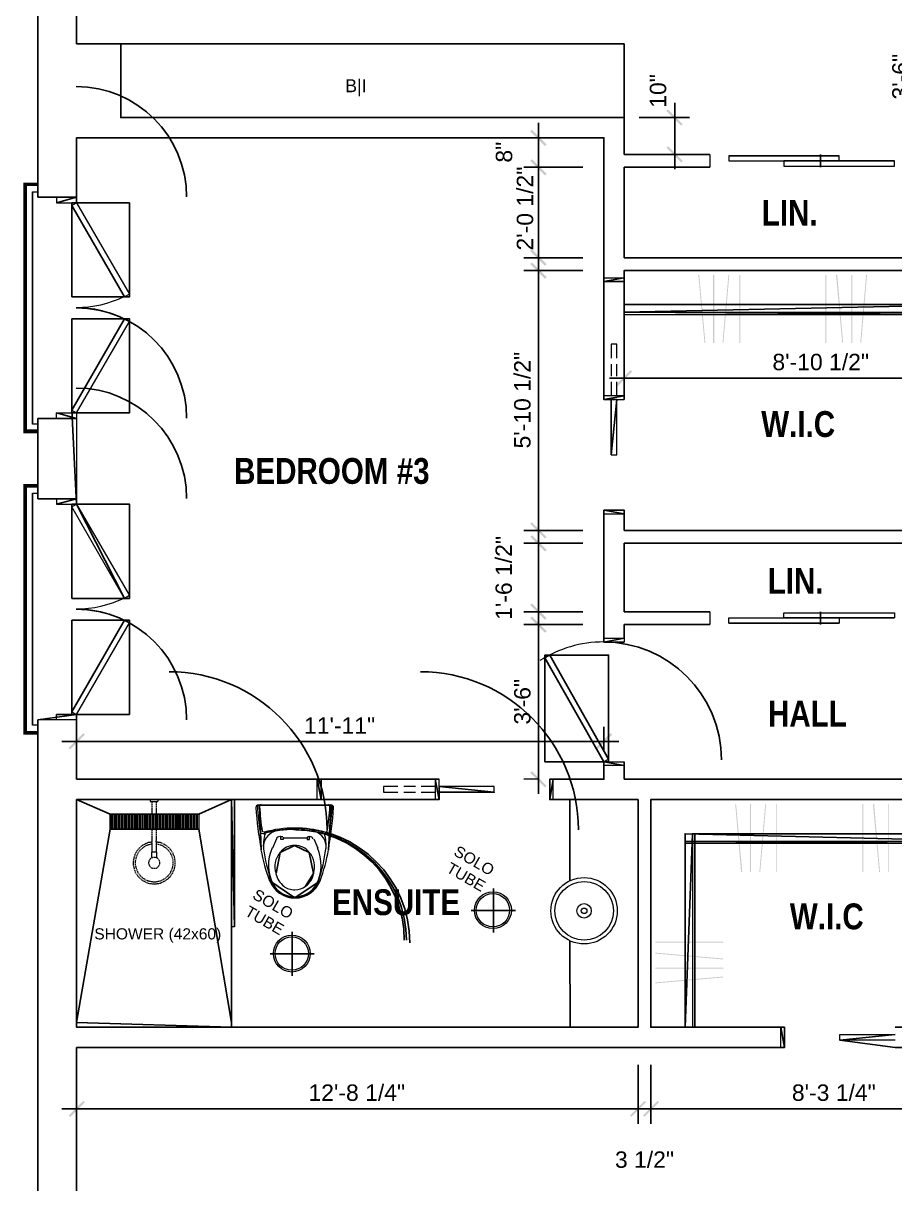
# Model space of a CAD drawing. Header units: millimetres. Extents: x 58 to 2247, y 57 to 1671.
# Drawn here: x 541 to 777.4, y 676.8 to 991.6 of the extents above; entities that cross this region are included whole.
import ezdxf

# ---------------------------------------------------------------- set-up
doc = ezdxf.new("R2010")
doc.units = ezdxf.units.MM
doc.header["$LTSCALE"] = 0.5
for name, color, linetype in [('interior door main', 3, 'CONTINUOUS'), ('main floor exterior line', 2, 'CONTINUOUS'), ('main floor interior line', 6, 'CONTINUOUS'), ('PDF_Geometry', 7, 'Continuous'), ('PDF_Solid Fills', 7, 'Continuous'), ('PDF_Text', 7, 'Continuous'), ('side window main', 5, 'CONTINUOUS')]:
    doc.layers.add(name, color=color, linetype=linetype)
doc.styles.add('PDF Arial Narrow Bold', font='ARIALNB.TTF')
doc.styles.add('PDF ArialMT', font='arial.ttf')

msp = doc.modelspace()

# ---------------------------------------------------------------- linework, layer by layer
at = {"layer": 'interior door main'}
for centre, radius in [((555.39, 944.45), 29.96), ((555.39, 884.44), 29.96), ((555.39, 862.68), 29.96), ((555.39, 802.68), 29.96), ((698.44, 791.8), 31.96), ((580.59, 772.84), 42.84), ((648.76, 772.84), 42.84), ((614.35, 742.84), 30.04), ((614.75, 742.12), 31.16), ((614.99, 742.84), 29.96)]:
    msp.add_arc(centre, radius, 0, 90, dxfattribs=at)
at = {"layer": 'main floor exterior line'}
for points in [[(545.02, 944.37), (545.02, 1212.53), (588.3, 1212.53)], [(732.3, 1201.97), (588.3, 1201.97), (555.5, 1201.97), (555.5, 985.97)], [(555.5, 985.97), (567.5, 985.97)], [(561.5, 985.97), (704.06, 985.97)], [(567.5, 985.97), (567.5, 965.97), (704.06, 965.97), (704.06, 985.97)], [(717.74, 969.97), (717.74, 951.97)], [(680.78, 964.53), (680.78, 948.53)], [(698.54, 889.49), (698.54, 960.53), (555.5, 960.53), (555.5, 942.85)], [(692.78, 960.53), (676.78, 960.53)], [(704.06, 955.97), (727.26, 955.97)], [(762.38, 955.65), (732.38, 955.65)], [(777.34, 954.29), (747.34, 954.29)], [(676.78, 952.53), (692.78, 952.53)], [(680.78, 849.97), (680.78, 927.97), (680.78, 952.53)], [(727.26, 952.53), (704.06, 952.53), (704.06, 927.97), (810.54, 927.97), (810.54, 952.53), (787.26, 952.53)], [(541.54, 880.89), (541.54, 947.89)], [(543.5, 882.85), (543.5, 945.89)], [(550.06, 942.85), (555.5, 944.37), (545.02, 944.37)], [(568.54, 917.33), (554.22, 942.13)], [(704.06, 889.49), (704.06, 924.53), (810.54, 924.53), (810.54, 853.97), (704.06, 853.97)], [(704.06, 915.25), (801.26, 915.25), (704.06, 913.25), (801.26, 912.61)], [(568.54, 911.41), (554.22, 886.61), (555.5, 861.17), (568.54, 835.57)], [(700.06, 895.33), (814.54, 895.33)], [(550.06, 885.89), (555.5, 884.37), (545.02, 884.37), (545.02, 862.61), (555.5, 862.61), (550.06, 861.17)], [(541.54, 799.13), (541.54, 866.13)], [(543.5, 801.17), (543.5, 864.13)], [(698.54, 859.49), (698.54, 823.73)], [(680.78, 854.53), (680.78, 827.97)], [(787.26, 831.97), (810.54, 831.97), (810.54, 850.53), (704.06, 850.53), (704.06, 831.97), (727.26, 831.97)], [(680.78, 832.53), (680.78, 782.53)], [(568.54, 829.65), (554.22, 804.85)], [(727.26, 828.53), (704.06, 828.53)], [(762.38, 828.85), (732.38, 828.85)], [(698.54, 791.25), (682.54, 819.49)], [(683.82, 820.21), (699.82, 791.97)], [(545.02, 802.61), (555.5, 804.13), (555.5, 786.53)], [(550.06, 804.13), (555.5, 804.13)], [(545.02, 802.61), (545.02, 542.53)], [(555.5, 794.29), (555.5, 800.77)], [(702.54, 796.77), (551.5, 796.77)], [(555.5, 786.53), (653.82, 786.53)], [(621.82, 786.53), (621.82, 781.01), (620.78, 786.53)], [(704.06, 786.53), (810.54, 786.53)], [(653.82, 781.01), (555.5, 781.01), (555.5, 719.25), (707.82, 719.25), (707.82, 781.01)], [(555.5, 781.01), (597.5, 781.01), (597.5, 719.25), (555.5, 720.53), (564.62, 773.01)], [(555.5, 781.01), (564.62, 777.01), (588.62, 777.01), (597.5, 781.01)], [(598.3, 781.01), (598.3, 746.53), (597.5, 781.01)], [(707.82, 781.01), (683.82, 781.01)], [(689.26, 781.01), (689.26, 758.85)], [(747.5, 719.25), (711.26, 719.25), (711.26, 781.01), (810.54, 781.01), (810.54, 719.25), (777.5, 719.25)], [(605.56, 767.41), (605.1, 779.49), (624.54, 779.49), (623.79, 767.41)], [(624.09, 772.15), (624.81, 779.27)], [(588.62, 773.01), (564.62, 773.01)], [(597.5, 720.53), (588.62, 773.01)], [(614.76, 773.28), (606.39, 772.18)], [(798.62, 719.25), (799.26, 771.73), (801.26, 719.25), (802.78, 771.73), (722.54, 771.73), (720.54, 719.25), (720.54, 771.73), (802.78, 769.73), (720.54, 769.17)], [(723.18, 771.73), (723.18, 719.25)], [(617.63, 757.5), (619.75, 760.92), (618.63, 766.7), (614.63, 768.56), (610.72, 766.7), (609.6, 760.92)], [(607.9, 759.01), (614.72, 754.32), (621.53, 759.01)], [(613.98, 745.17), (613.98, 733.17)], [(619.98, 739.17), (607.98, 739.17)], [(810.54, 713.73), (777.5, 713.73), (762.54, 715.73), (777.5, 717.25)], [(747.5, 713.73), (555.5, 713.73), (555.5, 553.01), (749.82, 553.01)], [(555.5, 709.09), (555.5, 693.09)], [(707.82, 693.09), (707.82, 709.09)], [(711.26, 693.09), (711.26, 709.09)], [(551.5, 697.09), (711.82, 697.09)], [(707.26, 697.09), (814.54, 697.09)]]:
    msp.add_lwpolyline(points, dxfattribs=at)
at = {"layer": 'main floor interior line'}
for points in [[(704.06, 965.97), (704.06, 955.97)], [(708.06, 965.97), (721.74, 965.97)], [(680.78, 952.53), (680.78, 956.53)], [(708.06, 955.97), (721.74, 955.97)], [(692.78, 927.97), (676.78, 927.97)], [(680.78, 923.97), (680.78, 927.97)], [(692.78, 924.53), (676.78, 924.53)], [(704.06, 921.49), (698.54, 921.49), (704.06, 922.53)], [(700.54, 889.49), (700.54, 874.53), (702.06, 889.49), (698.54, 889.49), (704.06, 890.53)], [(704.06, 853.97), (704.06, 859.49), (698.54, 859.49), (704.06, 858.53)], [(692.78, 853.97), (676.78, 853.97)], [(692.78, 850.53), (676.78, 850.53)], [(692.78, 831.97), (676.78, 831.97)], [(692.78, 828.53), (676.78, 828.53)], [(704.06, 823.73), (698.54, 823.73), (704.06, 824.77), (704.06, 828.53)], [(777.34, 830.29), (747.34, 830.29)], [(698.54, 794.29), (698.54, 800.77)], [(684.78, 786.53), (683.82, 781.01), (683.82, 786.53), (698.54, 786.53), (698.54, 791.25), (704.06, 790.29), (698.54, 791.25)], [(704.06, 791.25), (704.06, 786.53)], [(653.82, 783.01), (668.78, 783.01), (653.82, 784.53), (653.82, 781.01), (652.78, 786.53)], [(668.54, 756.93), (668.54, 744.93)], [(674.54, 750.93), (662.54, 750.93)], [(689.26, 742.69), (689.34, 719.25)], [(747.5, 719.25), (747.5, 713.73), (746.54, 719.25)], [(707.82, 697.09), (703.82, 697.09)]]:
    msp.add_lwpolyline(points, dxfattribs=at)
at = {"layer": 'PDF_Geometry', "lineweight": 20}
for points in [[(555.5, 944.37), (545.02, 944.37), (545.02, 1212.53), (588.3, 1212.53), (588.3, 1201.97), (555.5, 1201.97), (555.5, 985.97), (567.5, 985.97), (567.5, 965.97), (704.06, 965.97), (704.06, 955.97), (727.26, 955.97), (727.26, 952.53), (704.06, 952.53), (704.06, 927.97), (810.54, 927.97), (810.54, 952.53), (787.26, 952.53), (787.26, 955.97), (810.54, 955.97), (810.54, 960.77)], [(698.54, 889.49), (698.54, 960.53), (555.5, 960.53), (555.5, 942.85)], [(816.06, 960.77), (816.06, 823.49), (810.54, 823.49), (810.54, 828.53), (787.26, 828.53), (787.26, 831.97), (810.54, 831.97), (810.54, 850.53), (704.06, 850.53), (704.06, 831.97), (727.26, 831.97), (727.26, 828.53), (704.06, 828.53), (704.06, 823.73)], [(704.06, 889.49), (704.06, 924.53), (810.54, 924.53), (810.54, 853.97), (704.06, 853.97), (704.06, 859.49)], [(555.5, 885.89), (555.5, 861.17)], [(555.5, 884.37), (545.02, 884.37), (545.02, 862.61), (555.5, 862.61)], [(698.54, 859.49), (698.54, 823.73)], [(555.5, 804.13), (555.5, 786.53), (653.82, 786.53)], [(555.5, 802.61), (545.02, 802.61), (545.02, 542.53), (575.42, 542.53), (575.42, 553.01)], [(683.82, 786.53), (698.54, 786.53), (698.54, 791.25)], [(704.06, 791.25), (704.06, 786.53), (810.54, 786.53), (810.54, 791.49), (816.06, 791.49), (816.06, 786.53), (816.06, 709.01)], [(653.82, 781.01), (555.5, 781.01), (555.5, 719.25), (707.82, 719.25), (707.82, 781.01), (683.82, 781.01)], [(747.5, 719.25), (711.26, 719.25), (711.26, 781.01), (810.54, 781.01), (810.54, 719.25), (777.5, 719.25)], [(747.5, 713.73), (555.5, 713.73), (555.5, 553.01), (749.82, 553.01), (749.82, 576.53)]]:
    msp.add_lwpolyline(points, dxfattribs=at)
at = {"layer": 'PDF_Geometry', "lineweight": 5}
for points in [[(561.5, 985.97), (704.06, 985.97), (704.06, 965.97)], [(717.74, 969.97), (717.74, 951.97)], [(680.78, 964.53), (680.78, 948.53)], [(708.06, 965.97), (721.74, 965.97)], [(692.78, 960.53), (676.78, 960.53)], [(680.78, 923.97), (680.78, 927.97), (680.78, 952.53), (680.78, 956.53)], [(708.06, 955.97), (721.74, 955.97)], [(545.02, 882.85), (543.5, 882.85), (543.5, 945.89), (545.02, 945.89)], [(692.78, 927.97), (676.78, 927.97)], [(680.78, 928.53), (680.78, 849.97)], [(692.78, 924.53), (676.78, 924.53)], [(704.06, 915.25), (801.26, 915.25), (801.26, 853.97)], [(704.06, 913.25), (801.26, 913.25)], [(704.06, 912.61), (801.26, 912.61)], [(702.06, 900.69), (702.06, 904.53), (700.54, 904.53), (700.54, 900.69)], [(700.54, 899.09), (700.54, 895.89)], [(702.06, 895.89), (702.06, 899.09)], [(700.06, 895.33), (814.54, 895.33)], [(700.54, 894.29), (700.54, 890.53)], [(702.06, 890.53), (702.06, 894.29)], [(704.06, 895.33), (704.06, 891.33)], [(545.02, 801.17), (543.5, 801.17), (543.5, 864.13), (545.02, 864.13)], [(692.78, 853.97), (676.78, 853.97)], [(680.78, 854.53), (680.78, 827.97)], [(692.78, 850.53), (676.78, 850.53)], [(692.78, 831.97), (676.78, 831.97)], [(680.78, 832.53), (680.78, 782.53)], [(692.78, 828.53), (676.78, 828.53)], [(555.5, 794.29), (555.5, 800.77)], [(698.54, 794.29), (698.54, 800.77)], [(702.54, 796.77), (551.5, 796.77)], [(642.62, 784.53), (638.78, 784.53), (638.78, 783.01), (642.62, 783.01)], [(647.42, 784.53), (644.22, 784.53)], [(652.78, 784.53), (648.94, 784.53)], [(680.78, 786.53), (676.78, 786.53)], [(564.62, 777.01), (588.62, 777.01), (588.62, 773.01), (564.62, 773.01), (564.62, 777.01), (555.5, 781.01)], [(575.5, 781.01), (575.42, 781.01), (575.42, 780.85), (575.42, 780.77), (575.42, 780.69), (575.42, 780.61), (575.5, 780.61)], [(575.74, 781.01), (575.58, 781.01)], [(576.06, 781.01), (575.9, 781.01)], [(576.3, 781.01), (576.14, 781.01)], [(576.78, 781.01), (576.54, 781.01), (576.46, 781.01)], [(577.02, 781.01), (576.86, 781.01)], [(577.34, 781.01), (577.1, 781.01)], [(577.58, 780.61), (577.66, 780.69), (577.66, 780.77), (577.66, 780.85), (577.66, 781.01), (577.42, 781.01)], [(598.3, 781.01), (598.3, 746.53), (597.5, 746.53), (597.5, 781.01), (588.62, 777.01)], [(644.22, 783.01), (647.42, 783.01)], [(648.94, 783.01), (652.78, 783.01)], [(689.26, 781.01), (689.26, 758.85)], [(575.5, 780.53), (575.58, 780.53), (575.66, 780.45), (575.74, 780.45), (575.9, 780.45)], [(575.9, 780.29), (575.9, 780.45), (576.06, 780.45)], [(575.9, 780.21), (575.9, 780.05)], [(575.9, 779.89), (575.9, 779.73)], [(575.9, 779.65), (575.9, 779.49)], [(575.9, 779.33), (575.9, 779.17)], [(575.9, 779.09), (575.9, 778.93)], [(575.9, 778.77), (575.9, 778.61)], [(575.9, 778.53), (575.9, 778.29)], [(575.9, 778.21), (575.9, 778.05)], [(575.9, 777.97), (575.9, 777.73)], [(575.9, 777.65), (575.9, 777.49)], [(576.14, 780.45), (576.3, 780.45)], [(576.38, 780.45), (576.62, 780.45)], [(576.7, 780.45), (576.86, 780.45)], [(576.94, 780.45), (577.1, 780.45), (577.26, 780.45), (577.34, 780.45), (577.42, 780.53), (577.5, 780.53)], [(577.1, 780.45), (577.1, 780.29)], [(577.1, 780.21), (577.1, 780.05)], [(577.1, 779.89), (577.1, 779.73)], [(577.1, 779.65), (577.1, 779.49)], [(577.1, 779.33), (577.1, 779.17)], [(577.1, 779.09), (577.1, 778.93)], [(577.1, 778.77), (577.1, 778.61)], [(577.1, 778.53), (577.1, 778.29)], [(577.1, 778.21), (577.1, 778.05)], [(577.1, 777.97), (577.1, 777.73)], [(577.1, 777.65), (577.1, 777.49)], [(605.1, 779.49), (624.54, 779.49)], [(575.9, 777.41), (575.9, 777.17)], [(575.9, 777.09), (575.9, 776.93)], [(575.9, 776.85), (575.9, 776.61)], [(575.9, 776.53), (575.9, 776.37)], [(575.9, 776.29), (575.9, 776.05)], [(575.9, 775.97), (575.9, 775.81)], [(575.9, 775.73), (575.9, 775.49)], [(575.9, 775.41), (575.9, 775.25)], [(575.9, 775.17), (575.9, 774.93)], [(575.9, 774.85), (575.9, 774.69)], [(575.9, 774.61), (575.9, 774.37)], [(577.1, 777.41), (577.1, 777.17)], [(577.1, 777.09), (577.1, 776.93)], [(577.1, 776.85), (577.1, 776.61)], [(577.1, 776.53), (577.1, 776.37)], [(577.1, 776.29), (577.1, 776.05)], [(577.1, 775.97), (577.1, 775.81)], [(577.1, 775.73), (577.1, 775.49)], [(577.1, 775.41), (577.1, 775.25)], [(577.1, 775.17), (577.1, 774.93)], [(577.1, 774.85), (577.1, 774.69)], [(577.1, 774.61), (577.1, 774.37)], [(555.5, 720.53), (564.62, 773.01)], [(575.9, 774.29), (575.9, 774.13)], [(575.9, 774.05), (575.9, 773.81)], [(575.9, 773.73), (575.9, 773.57)], [(575.9, 773.49), (575.9, 773.25)], [(575.9, 773.17), (575.9, 773.01)], [(575.9, 772.93), (575.9, 772.69)], [(575.9, 772.61), (575.9, 772.45)], [(575.9, 772.29), (575.9, 772.13)], [(575.9, 772.05), (575.9, 771.89)], [(575.9, 771.73), (575.9, 771.57)], [(575.9, 771.49), (575.9, 771.33)], [(577.1, 774.29), (577.1, 774.13)], [(577.1, 774.05), (577.1, 773.81)], [(577.1, 773.73), (577.1, 773.57)], [(577.1, 773.49), (577.1, 773.25)], [(577.1, 773.17), (577.1, 773.01)], [(577.1, 772.93), (577.1, 772.69)], [(577.1, 772.61), (577.1, 772.45)], [(577.1, 772.29), (577.1, 772.13)], [(577.1, 772.05), (577.1, 771.89)], [(577.1, 771.73), (577.1, 771.57)], [(577.1, 771.49), (577.1, 771.33)], [(597.5, 720.53), (588.62, 773.01)], [(720.54, 719.25), (720.54, 771.73), (802.78, 771.73)], [(722.54, 771.73), (722.54, 719.25)], [(723.18, 771.73), (723.18, 719.25)], [(572.86, 768.21), (572.78, 768.05)], [(573.1, 768.37), (572.94, 768.29)], [(573.34, 768.53), (573.18, 768.45)], [(573.58, 768.69), (573.42, 768.61)], [(573.74, 768.13), (573.58, 767.97)], [(573.82, 768.85), (573.66, 768.77)], [(573.9, 768.29), (573.82, 768.13)], [(574.06, 768.93), (573.9, 768.85)], [(574.22, 768.37), (574.06, 768.37), (573.98, 768.29)], [(574.3, 769.09), (574.14, 769.01)], [(574.46, 768.53), (574.3, 768.45)], [(574.62, 769.17), (574.38, 769.09)], [(574.7, 768.61), (574.54, 768.53)], [(574.86, 769.25), (574.78, 769.25), (574.7, 769.25)], [(574.94, 768.69), (574.78, 768.69)], [(575.1, 769.33), (574.94, 769.33)], [(575.26, 768.77), (575.02, 768.77)], [(575.42, 769.41), (575.18, 769.33)], [(575.5, 768.85), (575.34, 768.85)], [(575.66, 769.49), (575.5, 769.41)], [(575.74, 768.93), (575.58, 768.85)], [(575.9, 769.33), (575.9, 769.49), (575.74, 769.49)], [(575.9, 771.17), (575.9, 771.01)], [(575.9, 770.93), (575.9, 770.77)], [(575.9, 770.61), (575.9, 770.45)], [(575.9, 770.37), (575.9, 770.21)], [(575.9, 770.05), (575.9, 769.89)], [(575.9, 769.81), (575.9, 769.57)], [(575.9, 769.25), (575.9, 769.01)], [(575.98, 768.93), (575.9, 768.93), (575.9, 768.77)], [(575.9, 768.69), (575.9, 768.45)], [(575.9, 768.37), (575.9, 768.21)], [(575.9, 768.13), (575.9, 767.89)], [(577.02, 768.93), (577.1, 768.93), (577.1, 768.77)], [(577.1, 771.17), (577.1, 771.01)], [(577.1, 770.93), (577.1, 770.77)], [(577.1, 770.61), (577.1, 770.45)], [(577.1, 770.37), (577.1, 770.21)], [(577.1, 770.05), (577.1, 769.89)], [(577.18, 769.49), (577.1, 769.57), (577.1, 769.81)], [(577.1, 769.49), (577.1, 769.33)], [(577.1, 769.25), (577.1, 769.01)], [(577.1, 768.69), (577.1, 768.45)], [(577.1, 768.37), (577.1, 768.21)], [(577.1, 768.13), (577.1, 767.89)], [(577.34, 768.93), (577.18, 768.93)], [(577.5, 769.49), (577.26, 769.49)], [(577.66, 768.85), (577.5, 768.85)], [(577.74, 769.41), (577.58, 769.41)], [(577.9, 768.77), (577.74, 768.85)], [(578.06, 769.33), (577.82, 769.41)], [(578.22, 768.69), (578.06, 768.77)], [(578.3, 769.25), (578.22, 769.33), (578.14, 769.33)], [(578.46, 768.61), (578.3, 768.69)], [(578.54, 769.17), (578.38, 769.25)], [(578.7, 768.53), (578.54, 768.53)], [(578.78, 769.09), (578.62, 769.17)], [(578.94, 768.37), (578.78, 768.45)], [(579.1, 768.93), (578.94, 769.01)], [(579.18, 768.21), (579.02, 768.37)], [(579.34, 768.85), (579.26, 768.93), (579.18, 768.93)], [(579.42, 768.05), (579.26, 768.21)], [(579.58, 768.69), (579.42, 768.77)], [(579.82, 768.53), (579.66, 768.61)], [(580.06, 768.37), (579.9, 768.45)], [(580.22, 768.21), (580.14, 768.29)], [(580.46, 767.97), (580.3, 768.13)], [(609.74, 770.37), (608.62, 767.81)], [(611.42, 770.93), (610.94, 770.93), (610.7, 770.93)], [(611.5, 770.85), (611.5, 770.21), (610.86, 770.21), (610.86, 770.85)], [(611.42, 770.85), (611.42, 770.85)], [(618.06, 770.53), (614.86, 770.53), (611.5, 770.53)], [(618.06, 770.85), (618.06, 770.21), (618.7, 770.21), (618.7, 770.85)], [(618.94, 770.93), (618.7, 770.93), (618.14, 770.93)], [(618.14, 770.85), (618.14, 770.85)], [(619.82, 770.37), (620.94, 767.81)], [(720.54, 769.73), (802.78, 769.73)], [(720.54, 769.17), (802.78, 769.17)], [(571.1, 765.41), (571.02, 765.25)], [(571.02, 765.17), (571.02, 764.93)], [(571.18, 765.65), (571.1, 765.49)], [(571.26, 765.97), (571.18, 765.73)], [(571.34, 766.21), (571.34, 766.05)], [(571.5, 766.45), (571.42, 766.29)], [(571.66, 766.69), (571.5, 766.53)], [(571.58, 764.93), (571.5, 764.77)], [(571.58, 765.17), (571.58, 765.01)], [(571.82, 766.93), (571.66, 766.77)], [(571.66, 765.49), (571.66, 765.33)], [(571.82, 765.73), (571.74, 765.57)], [(571.9, 767.17), (571.82, 767.01)], [(571.9, 765.97), (571.82, 765.81)], [(571.98, 766.21), (571.9, 766.05)], [(572.06, 767.41), (571.98, 767.25)], [(572.14, 766.45), (572.06, 766.29)], [(572.3, 767.57), (572.14, 767.49)], [(572.3, 766.69), (572.22, 766.53)], [(572.46, 767.81), (572.38, 767.65)], [(572.46, 766.93), (572.38, 766.77)], [(572.7, 768.05), (572.54, 767.89)], [(572.62, 767.17), (572.54, 767.01)], [(572.86, 767.33), (572.7, 767.25)], [(573.02, 767.57), (572.94, 767.41)], [(573.26, 767.81), (573.26, 767.73), (573.1, 767.65)], [(573.5, 767.97), (573.34, 767.81)], [(575.66, 765.01), (575.58, 765.01), (575.5, 764.93)], [(575.9, 765.17), (575.82, 765.17), (575.74, 765.09)], [(575.9, 767.01), (575.9, 766.77), (575.82, 766.77), (575.82, 766.61)], [(575.82, 766.45), (575.82, 766.29)], [(575.82, 766.21), (575.82, 766.05)], [(575.82, 765.89), (575.82, 765.73)], [(575.82, 765.65), (575.82, 765.49)], [(575.82, 765.33), (575.82, 765.17)], [(575.9, 767.81), (575.9, 767.65)], [(575.9, 767.57), (575.9, 767.33)], [(575.9, 767.25), (575.9, 767.09)], [(576.14, 766.77), (575.98, 766.77)], [(576.14, 765.25), (576.06, 765.25), (575.98, 765.25)], [(576.38, 765.33), (576.22, 765.33)], [(576.46, 766.77), (576.3, 766.77)], [(576.78, 766.77), (576.54, 766.77)], [(576.7, 765.33), (576.62, 765.33), (576.54, 765.33)], [(576.94, 765.33), (576.78, 765.33)], [(577.02, 766.77), (576.86, 766.77)], [(577.26, 765.17), (577.18, 765.25), (577.02, 765.25)], [(577.1, 767.81), (577.1, 767.65)], [(577.1, 767.57), (577.1, 767.33)], [(577.1, 767.25), (577.1, 767.09)], [(577.1, 767.01), (577.1, 766.77), (577.18, 766.77), (577.18, 766.61)], [(577.18, 766.53), (577.18, 766.29)], [(577.18, 766.21), (577.18, 766.05)], [(577.18, 765.97), (577.18, 765.73)], [(577.18, 765.65), (577.18, 765.49)], [(577.18, 765.41), (577.18, 765.25)], [(577.66, 764.85), (577.5, 765.01), (577.42, 765.09), (577.34, 765.17)], [(579.66, 767.89), (579.5, 768.05)], [(579.9, 767.73), (579.82, 767.81), (579.74, 767.89)], [(580.06, 767.57), (579.98, 767.65)], [(580.3, 767.33), (580.14, 767.49)], [(580.46, 767.17), (580.38, 767.25)], [(580.62, 767.81), (580.54, 767.97)], [(580.62, 766.93), (580.54, 767.09)], [(580.86, 767.57), (580.7, 767.73)], [(580.78, 766.69), (580.7, 766.85)], [(580.94, 766.45), (580.86, 766.61)], [(581.02, 767.41), (580.94, 767.49), (580.94, 767.57)], [(581.1, 766.21), (581.1, 766.29), (581.02, 766.37)], [(581.18, 767.17), (581.1, 767.33)], [(581.26, 765.97), (581.18, 766.13)], [(581.34, 766.93), (581.26, 767.09)], [(581.34, 765.73), (581.26, 765.89)], [(581.42, 765.41), (581.34, 765.57)], [(581.5, 766.69), (581.42, 766.85)], [(581.5, 765.17), (581.5, 765.33)], [(581.58, 764.93), (581.5, 765.09)], [(581.66, 766.45), (581.58, 766.53), (581.58, 766.61)], [(581.74, 766.21), (581.66, 766.37)], [(581.82, 765.89), (581.82, 766.13)], [(581.98, 765.65), (581.9, 765.81)], [(582.06, 765.41), (582.06, 765.57), (581.98, 765.57)], [(582.14, 765.09), (582.06, 765.33)], [(582.14, 764.85), (582.14, 765.01)], [(570.94, 764.61), (570.86, 764.37)], [(570.86, 764.29), (570.86, 764.13)], [(570.86, 764.05), (570.86, 763.81)], [(570.86, 763.73), (570.86, 763.57)], [(570.86, 763.49), (570.86, 763.25)], [(570.86, 763.17), (570.94, 763.01)], [(570.94, 764.85), (570.94, 764.69)], [(570.94, 762.93), (571.02, 762.69)], [(571.02, 762.61), (571.02, 762.45)], [(571.1, 762.37), (571.1, 762.21)], [(571.1, 762.05), (571.18, 761.89)], [(571.26, 761.81), (571.34, 761.65)], [(571.42, 764.37), (571.42, 764.29), (571.42, 764.21)], [(571.42, 764.13), (571.42, 763.89)], [(571.42, 763.81), (571.42, 763.65)], [(571.42, 763.49), (571.42, 763.33)], [(571.42, 763.25), (571.5, 763.09)], [(571.5, 764.61), (571.5, 764.45)], [(571.5, 763.01), (571.58, 762.77)], [(571.58, 762.69), (571.58, 762.53)], [(571.66, 762.45), (571.66, 762.29), (571.66, 762.21)], [(571.74, 762.13), (571.82, 761.97)], [(571.82, 761.89), (571.9, 761.73)], [(575.1, 764.13), (575.02, 763.97), (575.02, 763.89)], [(575.02, 763.81), (575.02, 763.73), (575.1, 763.65)], [(575.18, 764.37), (575.1, 764.29), (575.1, 764.21)], [(575.1, 763.57), (575.1, 763.41)], [(575.26, 764.61), (575.18, 764.53), (575.18, 764.45)], [(575.18, 763.33), (575.18, 763.17), (575.26, 763.09)], [(575.26, 763.01), (575.34, 762.93), (575.42, 762.93)], [(575.42, 764.85), (575.34, 764.77), (575.34, 764.69)], [(575.42, 762.85), (575.58, 762.69)], [(575.66, 762.61), (575.82, 762.53)], [(575.9, 762.53), (576.06, 762.45)], [(576.14, 762.37), (576.3, 762.37)], [(576.46, 762.37), (576.62, 762.37)], [(576.7, 762.37), (576.86, 762.37)], [(577.02, 762.37), (577.18, 762.45)], [(577.26, 762.53), (577.42, 762.61)], [(577.5, 762.61), (577.58, 762.77)], [(577.66, 762.85), (577.82, 763.01)], [(577.82, 764.61), (577.82, 764.69), (577.74, 764.77)], [(577.82, 763.09), (577.9, 763.25)], [(577.98, 764.37), (577.9, 764.53)], [(578.06, 764.13), (577.98, 764.29)], [(577.98, 763.33), (578.06, 763.49)], [(578.06, 763.81), (578.06, 764.05)], [(578.06, 763.57), (578.06, 763.73)], [(581.18, 761.57), (581.26, 761.81)], [(581.26, 761.89), (581.34, 762.05)], [(581.42, 762.13), (581.42, 762.29)], [(581.5, 762.37), (581.5, 762.61)], [(581.66, 764.61), (581.58, 764.77)], [(581.58, 762.93), (581.66, 763.09)], [(581.58, 762.69), (581.58, 762.85)], [(581.66, 764.37), (581.66, 764.53)], [(581.66, 764.05), (581.66, 764.21)], [(581.66, 763.81), (581.66, 763.97)], [(581.66, 763.49), (581.66, 763.65)], [(581.66, 763.25), (581.66, 763.41)], [(581.9, 761.81), (581.98, 761.97)], [(581.98, 762.05), (582.06, 762.21), (582.06, 762.29)], [(582.06, 762.37), (582.06, 762.53)], [(582.22, 764.61), (582.14, 764.77)], [(582.14, 762.93), (582.22, 763.09)], [(582.14, 762.61), (582.14, 762.77)], [(582.22, 764.29), (582.22, 764.45)], [(582.22, 764.05), (582.22, 764.21)], [(582.22, 763.73), (582.22, 763.89)], [(582.22, 763.49), (582.22, 763.65)], [(582.22, 763.17), (582.22, 763.33)], [(571.34, 761.57), (571.42, 761.41)], [(571.42, 761.33), (571.5, 761.17)], [(571.58, 761.09), (571.66, 760.93)], [(571.74, 760.85), (571.82, 760.69)], [(571.9, 761.65), (571.98, 761.49)], [(571.9, 760.61), (571.98, 760.45)], [(572.06, 761.41), (572.06, 761.33), (572.14, 761.25)], [(572.06, 760.37), (572.14, 760.21)], [(572.22, 761.17), (572.3, 761.01)], [(572.22, 760.13), (572.38, 759.97), (572.54, 759.81)], [(572.38, 760.93), (572.46, 760.77)], [(572.54, 760.69), (572.62, 760.53)], [(572.62, 759.73), (572.78, 759.65)], [(572.7, 760.45), (572.86, 760.37)], [(572.86, 760.29), (573.02, 760.13)], [(572.86, 759.57), (572.94, 759.41)], [(573.02, 759.33), (573.18, 759.25)], [(573.1, 760.05), (573.26, 759.97)], [(573.26, 759.89), (573.34, 759.81), (573.42, 759.73)], [(573.26, 759.17), (573.42, 759.09)], [(573.5, 759.73), (573.66, 759.57)], [(573.5, 759.01), (573.66, 758.93)], [(573.74, 759.57), (573.9, 759.49)], [(573.74, 758.93), (573.9, 758.77)], [(573.98, 759.41), (574.14, 759.33)], [(573.98, 758.77), (574.14, 758.69)], [(574.22, 759.25), (574.38, 759.17)], [(574.54, 759.17), (574.7, 759.09)], [(574.78, 759.01), (574.94, 759.01)], [(575.02, 758.93), (575.1, 758.93), (575.18, 758.93)], [(575.26, 758.85), (575.5, 758.85)], [(575.58, 758.85), (575.74, 758.77)], [(575.82, 758.77), (576.06, 758.77)], [(576.14, 758.69), (576.3, 758.69)], [(576.38, 758.69), (576.62, 758.69)], [(576.7, 758.69), (576.86, 758.69)], [(576.94, 758.69), (577.1, 758.69), (577.18, 758.77)], [(577.26, 758.77), (577.42, 758.77)], [(577.5, 758.85), (577.74, 758.85)], [(577.82, 758.85), (577.98, 758.93)], [(578.06, 758.93), (578.14, 758.93), (578.22, 759.01)], [(578.3, 759.01), (578.54, 759.09)], [(578.62, 759.17), (578.78, 759.25)], [(578.86, 759.25), (579.02, 759.33)], [(578.86, 758.61), (579.02, 758.69)], [(579.1, 759.41), (579.26, 759.49)], [(579.1, 758.77), (579.26, 758.85)], [(579.34, 759.57), (579.5, 759.65)], [(579.34, 758.85), (579.5, 759.01)], [(579.58, 759.73), (579.74, 759.81)], [(579.58, 759.01), (579.74, 759.17)], [(579.82, 759.89), (579.9, 759.97)], [(579.82, 759.17), (579.98, 759.33)], [(579.98, 760.05), (580.14, 760.21)], [(580.06, 759.33), (580.22, 759.49)], [(580.22, 760.21), (580.3, 760.37)], [(580.3, 759.49), (580.46, 759.65)], [(580.38, 760.45), (580.54, 760.61)], [(580.46, 759.73), (580.62, 759.89)], [(580.62, 760.69), (580.7, 760.77)], [(580.7, 759.89), (580.86, 760.05)], [(580.78, 760.85), (580.86, 761.01)], [(580.86, 761.09), (581.02, 761.25)], [(580.86, 760.13), (581.02, 760.29)], [(581.02, 761.33), (581.1, 761.49), (581.18, 761.49)], [(581.1, 760.37), (581.18, 760.53)], [(581.26, 760.61), (581.34, 760.77)], [(581.34, 760.85), (581.5, 761.01), (581.66, 761.17)], [(581.66, 761.33), (581.74, 761.49)], [(581.74, 761.57), (581.82, 761.73)], [(574.22, 758.61), (574.38, 758.61)], [(574.46, 758.53), (574.7, 758.45)], [(574.78, 758.45), (574.94, 758.37)], [(575.02, 758.37), (575.18, 758.29)], [(575.34, 758.29), (575.5, 758.29)], [(575.58, 758.21), (575.74, 758.21)], [(575.82, 758.21), (576.06, 758.13)], [(576.14, 758.13), (576.3, 758.13)], [(576.38, 758.13), (576.62, 758.13)], [(576.7, 758.13), (576.86, 758.13)], [(576.94, 758.13), (577.18, 758.13)], [(577.26, 758.21), (577.42, 758.21)], [(577.5, 758.21), (577.74, 758.29)], [(577.82, 758.29), (577.98, 758.37)], [(578.06, 758.37), (578.3, 758.37)], [(578.38, 758.45), (578.54, 758.53)], [(578.62, 758.53), (578.78, 758.61)], [(668.54, 756.93), (668.54, 744.93)], [(614.86, 754.45), (614.7, 754.45)], [(614.78, 754.53), (614.78, 754.53)], [(674.54, 750.93), (662.54, 750.93)], [(613.98, 745.17), (613.98, 733.17)], [(689.26, 742.69), (689.34, 719.25)], [(619.98, 739.17), (607.98, 739.17)], [(555.5, 709.09), (555.5, 693.09)], [(551.5, 697.09), (711.82, 697.09)], [(715.26, 697.09), (711.26, 697.09), (707.82, 697.09), (703.82, 697.09)], [(707.26, 697.09), (814.54, 697.09)]]:
    msp.add_lwpolyline(points, dxfattribs=at)
at = {"layer": 'PDF_Geometry', "lineweight": 9}
for points in [[(762.38, 954.29), (762.38, 955.65), (732.38, 955.65), (732.38, 954.29)], [(777.34, 952.85), (777.34, 954.29), (747.34, 954.29), (747.34, 952.85)], [(569.82, 918.13), (568.54, 917.33), (554.22, 942.13), (555.5, 942.85)], [(569.82, 910.69), (568.54, 911.41), (554.22, 886.61), (555.5, 885.89)], [(569.82, 836.37), (568.54, 835.57), (554.22, 860.37), (555.5, 861.17)], [(777.34, 831.65), (777.34, 830.29), (747.34, 830.29), (747.34, 831.65)], [(569.82, 828.93), (568.54, 829.65), (554.22, 804.85), (555.5, 804.13)], [(762.38, 830.29), (762.38, 828.85), (732.38, 828.85), (732.38, 830.29)], [(698.54, 791.25), (682.54, 819.49), (683.82, 820.21), (699.82, 791.97)]]:
    msp.add_lwpolyline(points, close=True, dxfattribs=at)
at = {"layer": 'PDF_Geometry', "color": 7, "lineweight": 25, "true_color": 0xffffff}
for points in [[(757.26, 952.53), (757.26, 955.97)], [(757.26, 831.97), (757.26, 828.53)]]:
    msp.add_lwpolyline(points, dxfattribs=at)
at = {"layer": 'PDF_Geometry', "lineweight": 5}
for points in [[(676.78, 952.53), (692.78, 952.53)], [(555.5, 719.25), (597.5, 719.25), (597.5, 781.01), (555.5, 781.01)], [(707.82, 693.09), (707.82, 709.09)], [(711.26, 693.09), (711.26, 709.09)]]:
    msp.add_lwpolyline(points, close=True, dxfattribs=at)
at = {"layer": 'PDF_Geometry', "lineweight": 0}
for points in [[(545.02, 880.89, 1.04, 1.04, 0), (541.54, 880.89, 1.04, 1.04, 0), (541.54, 947.89, 0.96, 0.96, 0), (545.02, 947.89, 0, 0, 0)], [(545.02, 799.13, 1.04, 1.04, 0), (541.54, 799.13, 1.04, 1.04, 0), (541.54, 866.13, 0.96, 0.96, 0), (545.02, 866.13, 0, 0, 0)]]:
    msp.add_lwpolyline(points, format="xyseb", dxfattribs=at)
at = {"layer": 'PDF_Geometry', "lineweight": 9}
for points in [[(550.06, 944.37), (550.06, 942.85), (555.5, 942.85)], [(698.54, 922.53), (704.06, 922.53)], [(704.06, 921.49), (698.54, 921.49)], [(704.06, 890.53), (698.54, 890.53)], [(698.54, 889.49), (704.06, 889.49)], [(700.54, 889.49), (700.54, 874.53), (702.06, 874.53), (702.06, 889.49)], [(550.06, 884.37), (550.06, 885.89), (555.5, 885.89)], [(550.06, 862.61), (550.06, 861.17), (555.5, 861.17)], [(704.06, 859.49), (698.54, 859.49)], [(698.54, 858.53), (704.06, 858.53)], [(704.06, 823.73), (698.54, 823.73), (698.54, 824.77), (704.06, 824.77)], [(550.06, 802.61), (550.06, 804.13), (555.5, 804.13)], [(704.06, 790.29), (698.54, 790.29), (698.54, 791.25), (704.06, 791.25)], [(620.78, 781.01), (620.78, 786.53)], [(621.82, 786.53), (621.82, 781.01)], [(652.78, 786.53), (652.78, 781.01)], [(653.82, 781.01), (653.82, 786.53)], [(653.82, 783.01), (668.78, 783.01), (668.78, 784.53), (653.82, 784.53)], [(683.82, 786.53), (683.82, 781.01)], [(684.78, 781.01), (684.78, 786.53)], [(746.54, 713.73), (746.54, 719.25)], [(747.5, 719.25), (747.5, 713.73)], [(777.5, 715.73), (762.54, 715.73), (762.54, 717.25), (777.5, 717.25)]]:
    msp.add_lwpolyline(points, dxfattribs=at)
at = {"layer": 'PDF_Geometry', "lineweight": 5}
for points in [[(604.78, 779.52, 0.448699), (604.14, 778.87, 0.02877), (605.56, 767.41)], [(623.79, 767.41, 0.02877), (625.21, 778.87, 0.448699), (624.57, 779.52)], [(624.23, 779.17, 0.179547), (624.19, 779.42, 0.284339), (623.85, 779.6)], [(624.09, 772.15, 0.027906), (624.81, 779.27, 0.392395), (624.43, 779.6)], [(614.76, 773.28, 0.067839), (606.39, 772.18, -0.401884), (605.85, 772.48)], [(614.63, 768.56, 0.219603), (610.72, 766.7, 0.268292), (609.6, 760.92)], [(619.75, 760.92, 0.268292), (618.63, 766.7, 0.219603), (614.72, 768.56)], [(607.9, 759.01, 0.314189), (614.72, 754.32, 0.314189), (621.53, 759.01)], [(611.68, 757.52, 0.17569), (614.72, 756.56, 0.170086), (617.63, 757.5, 0.178533), (619.79, 760.9)]]:
    msp.add_lwpolyline(points, format="xyb", dxfattribs=at)
at = {"layer": 'PDF_Geometry', "color": 253, "lineweight": 5, "true_color": 0xa1a1a1}
for points in [[(564.86, 773.01), (564.86, 777.01)], [(565.26, 773.01), (565.26, 777.01)], [(565.66, 773.01), (565.66, 777.01)], [(566.06, 773.01), (566.06, 777.01)], [(566.46, 773.01), (566.46, 777.01)], [(566.86, 773.01), (566.86, 777.01)], [(567.26, 773.01), (567.26, 777.01)], [(567.66, 773.01), (567.66, 777.01)], [(568.06, 773.01), (568.06, 777.01)], [(568.46, 773.01), (568.46, 777.01)], [(568.86, 773.01), (568.86, 777.01)], [(569.26, 773.01), (569.26, 777.01)], [(569.66, 773.01), (569.66, 777.01)], [(570.06, 773.01), (570.06, 777.01)], [(570.46, 773.01), (570.46, 777.01)], [(570.86, 773.01), (570.86, 777.01)], [(571.26, 773.01), (571.26, 777.01)], [(571.66, 773.01), (571.66, 777.01)], [(572.06, 773.01), (572.06, 777.01)], [(572.46, 773.01), (572.46, 777.01)], [(572.86, 773.01), (572.86, 777.01)], [(573.26, 773.01), (573.26, 777.01)], [(573.58, 773.01), (573.58, 777.01)], [(573.98, 773.01), (573.98, 777.01)], [(574.38, 773.01), (574.38, 777.01)], [(574.78, 773.01), (574.78, 777.01)], [(575.18, 773.01), (575.18, 777.01)], [(575.58, 773.01), (575.58, 777.01)], [(575.98, 773.01), (575.98, 777.01)], [(576.38, 773.01), (576.38, 777.01)], [(576.78, 773.01), (576.78, 777.01)], [(577.18, 773.01), (577.18, 777.01)], [(577.58, 773.01), (577.58, 777.01)], [(577.98, 773.01), (577.98, 777.01)], [(578.38, 773.01), (578.38, 777.01)], [(578.78, 773.01), (578.78, 777.01)], [(579.18, 773.01), (579.18, 777.01)], [(579.58, 773.01), (579.58, 777.01)], [(579.98, 773.01), (579.98, 777.01)], [(580.38, 773.01), (580.38, 777.01)], [(580.78, 773.01), (580.78, 777.01)], [(581.18, 773.01), (581.18, 777.01)], [(581.58, 773.01), (581.58, 777.01)], [(581.98, 773.01), (581.98, 777.01)], [(582.38, 773.01), (582.38, 777.01)], [(582.78, 773.01), (582.78, 777.01)], [(583.18, 773.01), (583.18, 777.01)], [(583.5, 773.01), (583.5, 777.01)], [(583.9, 773.01), (583.9, 777.01)], [(584.3, 773.01), (584.3, 777.01)], [(584.7, 773.01), (584.7, 777.01)], [(585.1, 773.01), (585.1, 777.01)], [(585.5, 773.01), (585.5, 777.01)], [(585.9, 773.01), (585.9, 777.01)], [(586.3, 773.01), (586.3, 777.01)], [(586.7, 773.01), (586.7, 777.01)], [(587.1, 773.01), (587.1, 777.01)], [(587.5, 773.01), (587.5, 777.01)], [(587.9, 773.01), (587.9, 777.01)], [(588.3, 773.01), (588.3, 777.01)]]:
    msp.add_lwpolyline(points, dxfattribs=at)
at = {"layer": 'PDF_Geometry', "lineweight": 5}
for centre, radius in [((693.16, 750.84), 9), ((693.16, 750.84), 7.96), ((668.44, 751), 5), ((668.44, 751), 4.52), ((693.16, 750.84), 1.96), ((693.16, 750.84), 0.76), ((613.87, 739.24), 5), ((613.87, 739.24), 4.52)]:
    msp.add_circle(centre, radius, dxfattribs=at)
at = {"layer": 'PDF_Geometry', "color": 9, "lineweight": 5, "true_color": 0xc2c2c2}
for centre, start, end in [((555.39, 944.45), 270, 295.697), ((555.39, 884.44), 64.303, 90), ((555.39, 862.68), 270, 295.697), ((555.39, 802.68), 64.303, 90)]:
    msp.add_arc(centre, 29.96, start, end, dxfattribs=at)
at = {"layer": 'PDF_Geometry', "lineweight": 5}
for centre, radius, start, end in [((698.44, 791.8), 31.96, 90, 122.6898), ((668.68, 782.12), 64.2, 182.5433, 188.9373), ((604.99, 779.24), 0.36, 89.4395, 175.1386), ((605.47, 779.24), 0.36, 149.8645, 190.5797), ((657.88, 781.16), 52.76, 182.2083, 189.5031), ((605.55, 779.24), 0.36, 86.3744, 149.8645), ((571.47, 781.16), 52.76, 350.4969, 357.7917), ((605.63, 772.2), 0.28, 194.6777, 261.3153), ((607.07, 781.56), 9.8, 261.3154, 266.4898), ((610.67, 768.12), 4.52, 109.1767, 184.2847), ((615.63, 768.76), 9.48, 161.7188, 187.4322), ((614.35, 742.84), 30.04, 89.2804, 105.3039), ((614.75, 742.12), 31.16, 74.7729, 90.0824), ((614.99, 742.84), 29.96, 74.685, 90.5109), ((618.67, 768.12), 4.52, 355.7153, 70.8233), ((613.71, 768.76), 9.48, 352.5678, 18.2812), ((622.36, 781.56), 9.8, 273.5102, 278.6846), ((623.08, 772.6), 0.44, 256.366, 343.9435), ((623.8, 772.2), 0.28, 278.6847, 345.3223), ((610.59, 769.96), 1, 90.802, 153.7866), ((610.83, 770.92), 0.12, 109.8688, 157.9394), ((618.51, 770.92), 0.12, 22.0606, 70.1312), ((618.76, 769.96), 1, 26.2134, 89.198), ((654.36, 776.2), 49.64, 190.2228, 200.2752), ((648.76, 772.84), 42.84, 187.0312, 198.6218), ((618.6, 763.24), 11.08, 155.1984, 207.7734), ((610.75, 763.24), 11.08, 332.2266, 24.8016), ((580.59, 772.84), 42.84, 341.3782, 352.9688), ((574.99, 776.2), 49.64, 339.7248, 349.7772), ((614.75, 761.56), 7.08, 200.2753, 268.6707), ((615.23, 762.12), 5.8, 192.1344, 232.6245), ((614.59, 761.56), 7.08, 271.3293, 339.7247), ((614.67, 761.48), 6.84, 209.9542, 270.1154), ((614.67, 761.48), 6.84, 269.8846, 330.0458)]:
    msp.add_arc(centre, radius, start, end, dxfattribs=at)
at = {"layer": 'PDF_Solid Fills', "transparency": 33554559}
for points in [[(719.9, 964.21), (715.5, 967.81), (715.9, 968.21)], [(719.5, 963.81), (719.9, 964.21), (715.5, 967.81)], [(683.02, 958.69), (678.54, 962.29), (679.02, 962.69)], [(682.54, 958.29), (683.02, 958.69), (678.54, 962.29)], [(715.9, 958.21), (715.5, 957.81), (719.9, 954.21)], [(715.5, 957.81), (719.9, 954.21), (719.5, 953.81)], [(679.02, 954.69), (678.54, 954.29), (683.02, 950.69)], [(679.02, 954.69), (678.54, 954.29), (683.02, 950.69)], [(678.54, 954.29), (683.02, 950.69), (682.54, 950.29)], [(678.54, 954.29), (683.02, 950.69), (682.54, 950.29)], [(683.02, 926.21), (678.54, 929.81), (679.02, 930.21)], [(682.54, 925.81), (683.02, 926.21), (678.54, 929.81)], [(683.02, 922.69), (678.54, 926.29), (679.02, 926.69)], [(682.54, 922.29), (683.02, 922.69), (678.54, 926.29)], [(724.38, 923.33), (724.14, 923.25), (726.06, 904.93)], [(724.14, 923.25), (726.06, 904.93), (725.82, 904.85)], [(728.46, 923.33), (728.14, 923.33), (728.46, 904.85)], [(728.14, 923.33), (728.46, 904.85), (728.14, 904.85)], [(732.3, 923.33), (730.94, 904.85), (730.7, 904.93)], [(732.54, 923.25), (732.3, 923.33), (730.94, 904.85)], [(735.5, 923.33), (735.26, 923.33), (735.5, 904.85)], [(735.26, 923.33), (735.5, 904.85), (735.26, 904.85)], [(758.86, 923.33), (758.62, 923.33), (758.86, 904.85)], [(758.62, 923.33), (758.86, 904.85), (758.62, 904.85)], [(761.82, 923.33), (761.5, 923.25), (763.42, 904.93)], [(761.5, 923.25), (763.42, 904.93), (763.18, 904.85)], [(765.9, 923.33), (765.66, 923.33), (765.9, 904.85)], [(765.66, 923.33), (765.9, 904.85), (765.66, 904.85)], [(769.66, 923.33), (768.3, 904.85), (768.06, 904.93)], [(769.9, 923.25), (769.66, 923.33), (768.3, 904.85)], [(705.82, 897.49), (702.22, 893.09), (701.82, 893.49)], [(706.22, 897.09), (705.82, 897.49), (702.22, 893.09)], [(679.02, 856.21), (678.54, 855.81), (683.02, 852.21)], [(678.54, 855.81), (683.02, 852.21), (682.54, 851.81)], [(683.02, 848.69), (678.54, 852.29), (679.02, 852.69)], [(682.54, 848.29), (683.02, 848.69), (678.54, 852.29)], [(679.02, 834.21), (678.54, 833.81), (683.02, 830.21)], [(678.54, 833.81), (683.02, 830.21), (682.54, 829.81)], [(683.02, 826.69), (678.54, 830.29), (679.02, 830.69)], [(682.54, 826.29), (683.02, 826.69), (678.54, 830.29)], [(557.34, 799.01), (553.74, 794.61), (553.34, 795.01)], [(557.74, 798.61), (557.34, 799.01), (553.74, 794.61)], [(696.3, 795.01), (696.78, 794.61), (700.3, 799.01)], [(696.78, 794.61), (700.3, 799.01), (700.78, 798.61)], [(679.02, 788.69), (678.54, 788.29), (683.02, 784.69)], [(678.54, 788.29), (683.02, 784.69), (682.54, 784.29)], [(734.38, 779.81), (734.14, 779.81), (736.06, 761.41)], [(734.14, 779.81), (736.06, 761.41), (735.74, 761.41)], [(738.46, 779.81), (738.14, 779.81), (738.46, 761.33)], [(738.14, 779.81), (738.46, 761.33), (738.14, 761.33)], [(742.3, 779.81), (740.94, 761.41), (740.7, 761.41)], [(742.54, 779.81), (742.3, 779.81), (740.94, 761.41)], [(745.5, 779.81), (745.26, 779.81), (745.5, 761.33)], [(745.26, 779.81), (745.5, 761.33), (745.26, 761.33)], [(768.86, 779.81), (768.62, 779.81), (768.86, 761.33)], [(768.62, 779.81), (768.86, 761.33), (768.62, 761.33)], [(771.82, 779.81), (771.5, 779.81), (773.42, 761.41)], [(771.5, 779.81), (773.42, 761.41), (773.18, 761.41)], [(775.9, 779.81), (775.66, 779.81), (775.9, 761.33)], [(775.66, 779.81), (775.9, 761.33), (775.66, 761.33)], [(712.46, 742.45), (712.46, 742.21), (730.94, 742.45)], [(712.46, 742.21), (730.94, 742.45), (730.94, 742.21)], [(712.54, 739.49), (712.46, 739.25), (730.94, 737.89)], [(712.46, 739.25), (730.94, 737.89), (730.86, 737.65)], [(712.46, 735.41), (712.46, 735.17), (730.94, 735.41)], [(712.46, 735.17), (730.94, 735.41), (730.94, 735.17)], [(712.46, 731.41), (712.54, 731.17), (730.86, 733.01)], [(712.54, 731.17), (730.86, 733.01), (730.94, 732.77)], [(557.34, 699.33), (553.74, 694.93), (553.34, 695.33)], [(557.74, 698.93), (557.34, 699.33), (553.74, 694.93)], [(705.58, 695.33), (705.98, 694.93), (709.58, 699.33)], [(705.58, 695.33), (705.98, 694.93), (709.58, 699.33)], [(705.98, 694.93), (709.58, 699.33), (709.98, 698.93)], [(705.98, 694.93), (709.58, 699.33), (709.98, 698.93)], [(713.1, 699.33), (709.5, 694.93), (709.1, 695.33)], [(713.1, 699.33), (709.5, 694.93), (709.1, 695.33)], [(713.5, 698.93), (713.1, 699.33), (709.5, 694.93)], [(713.5, 698.93), (713.1, 699.33), (709.5, 694.93)]]:
    msp.add_solid(points, dxfattribs=at)
at = {"layer": 'side window main'}
for points in [[(554.22, 917.33), (569.82, 917.33), (569.82, 942.85), (554.22, 942.85), (554.22, 917.33)], [(554.22, 885.89), (569.82, 885.89), (569.82, 911.41), (554.22, 911.41), (554.22, 885.89)], [(554.22, 835.57), (569.82, 835.57), (569.82, 861.17), (554.22, 861.17), (554.22, 835.57)], [(554.22, 804.13), (569.82, 804.13), (569.82, 829.65), (554.22, 829.65), (554.22, 804.13)], [(682.54, 791.25), (699.82, 791.25), (699.82, 820.21), (682.54, 820.21), (682.54, 791.25)], [(555.5, 719.25), (597.5, 719.25), (597.5, 781.01), (555.5, 781.01), (555.5, 719.25)]]:
    msp.add_lwpolyline(points, dxfattribs=at)

# ---------------------------------------------------------------- texts
at = {"layer": 'PDF_Text', "attachment_point": 4, "style": 'PDF ArialMT'}
for s, insert, char_height, rotation in [('3\'-6"', (778.99, 970.89), 4.452, 90), ('10"', (713.23, 968.65), 4.452, 90), ('8"', (671.47, 953.77), 4.452, 90), ('2\'-0 1/2"', (677.15, 929.93), 4.452, 90), ('5\'-10 1/2"', (676.43, 876.24), 4.452, 90), ('1\'-6 1/2"', (671.39, 829.76), 4.452, 90), ('3\'-6"', (676.43, 801.36), 4.452, 90), ('SOLO', (658.27, 767.38), 3.018, 329.9138), ('TUBE', (656.27, 762.82), 3.018, 329.9519), ('SOLO', (603.71, 755.62), 3.018, 329.9138), ('TUBE', (601.62, 751.06), 3.018, 329.9519)]:
    msp.add_mtext(s, dxfattribs=dict(at, insert=insert, char_height=char_height, rotation=rotation))
at = {"layer": 'PDF_Text', "attachment_point": 4}
for s, insert, char_height, style in [('B|I', (628.32, 974.08), 3.5, 'PDF ArialMT'), ('LIN.', (741.36, 940.17), 7, 'PDF Arial Narrow Bold'), ('8\'-10 1/2"', (744.24, 899.66), 4.452, 'PDF ArialMT'), ('W.I.C', (741.2, 882.81), 7, 'PDF Arial Narrow Bold'), ('BEDROOM #3', (598.23, 870.09), 7, 'PDF Arial Narrow Bold'), ('LIN.', (742.96, 840.32), 7, 'PDF Arial Narrow Bold'), ('HALL', (743.04, 804.32), 7, 'PDF Arial Narrow Bold'), ('11\'-11"', (617.19, 801.09), 4.452, 'PDF ArialMT'), ('ENSUITE', (624.8, 753.12), 7, 'PDF Arial Narrow Bold'), ('W.I.C', (748.96, 749.28), 7, 'PDF Arial Narrow Bold'), ('SHOWER (42x60)', (560.31, 744.14), 3.0175, 'PDF ArialMT'), ('12\'-8 1/4"', (618.4, 701.49), 4.452, 'PDF ArialMT'), ('8\'-3 1/4"', (749.52, 701.49), 4.452, 'PDF ArialMT'), ('3 1/2"', (701.52, 683.33), 4.452, 'PDF ArialMT')]:
    msp.add_mtext(s, dxfattribs=dict(at, insert=insert, char_height=char_height, style=style))

doc.saveas('drawing.dxf')
